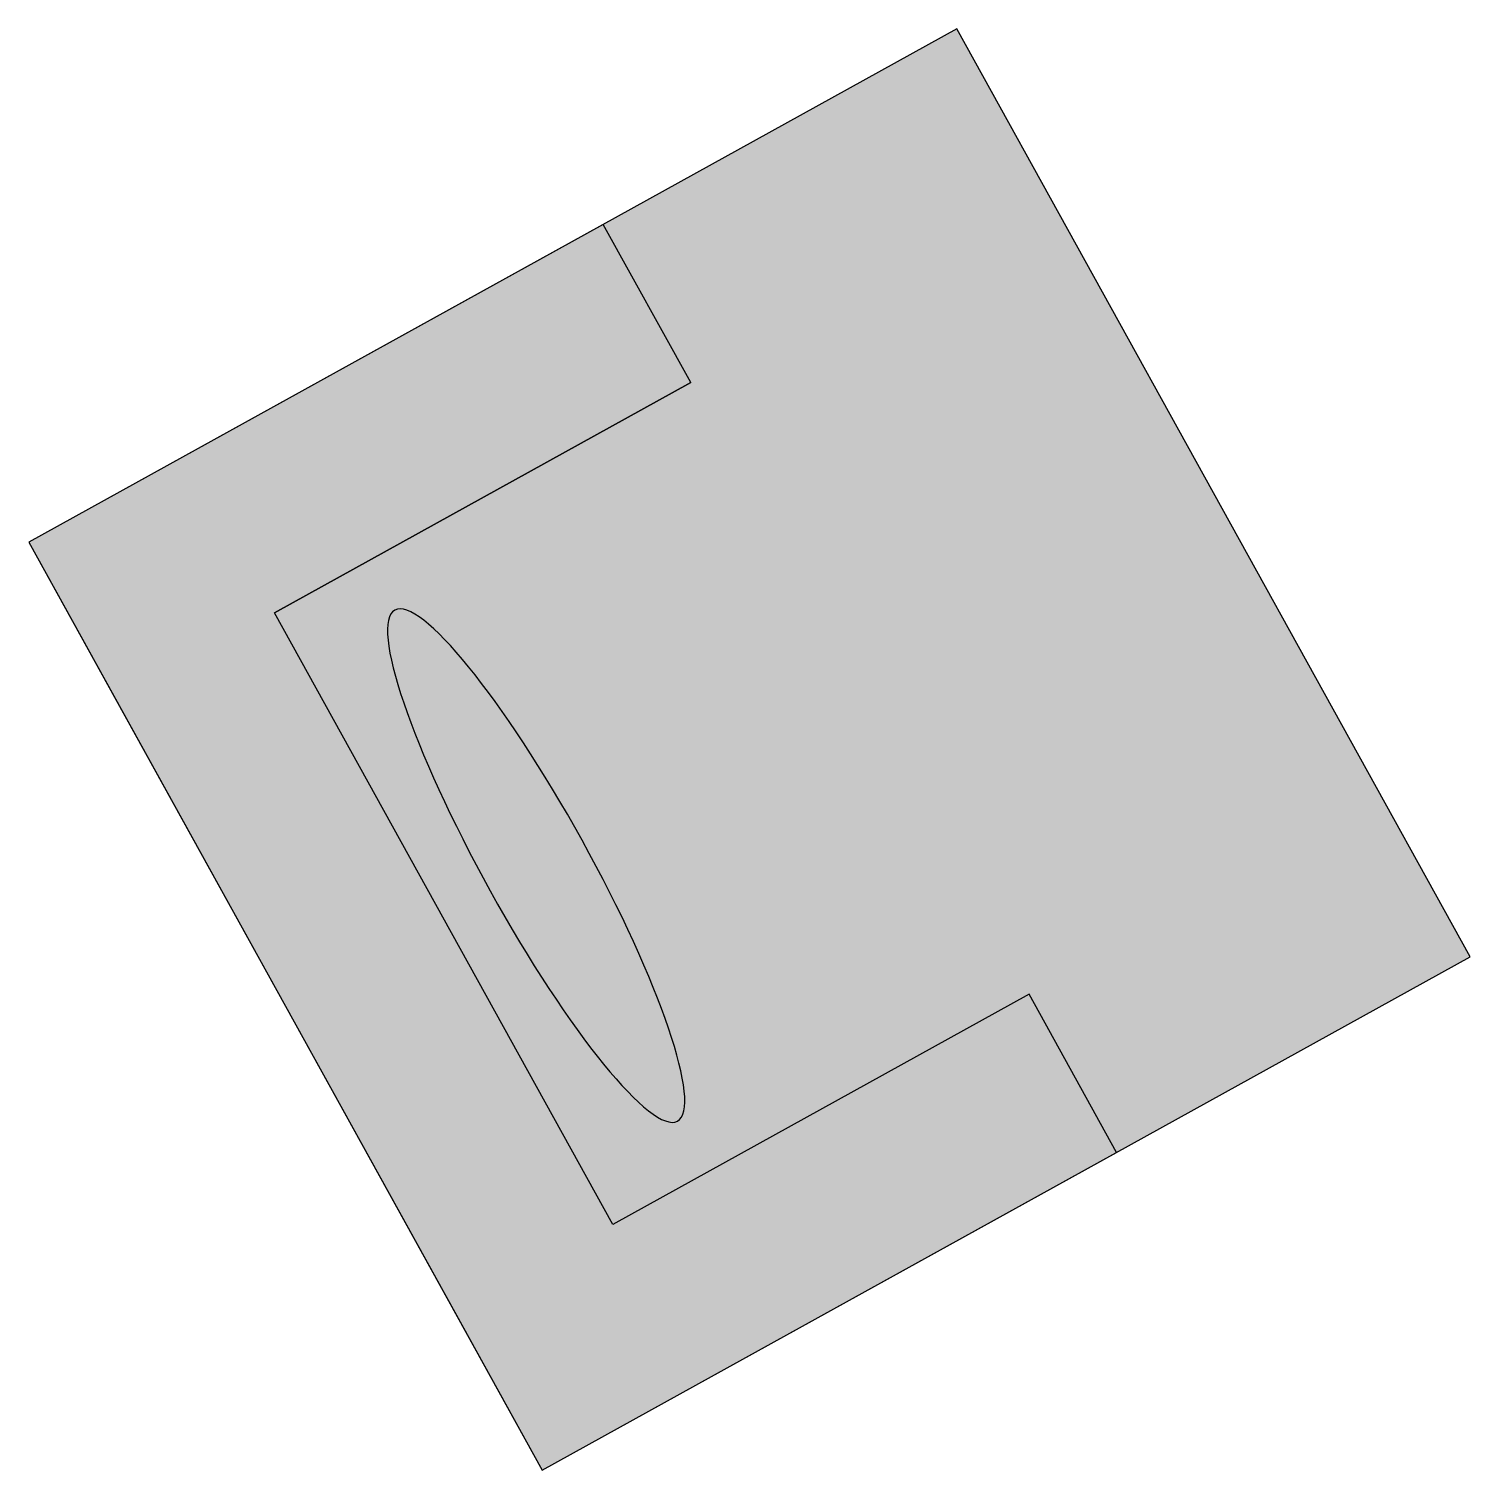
# Model space of a CAD drawing. Header units: millimetres. Extents: x -4763 to 645, y -25 to 217.
# Drawn here: x -37.559 to -36.607, y 29.995 to 30.947 of the extents above; entities that cross this region are included whole.
import ezdxf

# ---------------------------------------------------------------- set-up
doc = ezdxf.new("R2010")
doc.units = ezdxf.units.MM
doc.header["$LTSCALE"] = 0.5
doc.layers.add('AI-Hatch mob', color=254, linetype='Continuous')
doc.layers.add('AI-Mob', color=2, linetype='Continuous')

# ---------------------------------------------------------------- blocks, each defined once
blk = doc.blocks.new('POLTRONA COM ALMOFADA 70CM - PLANTA')
at = {"layer": 'AI-Hatch mob', "ltscale": 3}
blk.add_hatch(color=31, dxfattribs=at).paths.add_polyline_path([(0.35, 0), (-0.35, 0), (-0.35, -0.43329), (-0.23074, -0.43329), (-0.23074, -0.11926), (0.23074, -0.11926), (0.23074, -0.43329), (0.35, -0.43329)])
h = blk.add_hatch(color=254, dxfattribs=at)
h.paths.add_polyline_path([(0.23074, -0.11926), (-0.23074, -0.11926), (-0.23074, -0.43329), (-0.35, -0.43329), (-0.35, -0.7), (0.35, -0.7), (0.35, -0.43329), (0.23074, -0.43329)])
edge = h.paths.add_edge_path(flags=16)
edge.add_ellipse((0.00113, -0.18969), major_axis=(0.19272, 0), ratio=0.179655, start_angle=0, end_angle=360, ccw=False)
h = blk.add_hatch(color=31, dxfattribs=at)
edge = h.paths.add_edge_path()
edge.add_ellipse((0.00113, -0.18969), major_axis=(0.19272, 0), ratio=0.179655, start_angle=0, end_angle=360, ccw=False)
blk.add_line((0.23074, -0.43329), (0.23074, -0.11926))
for points in [[(-0.23074, 0), (-0.35, 0), (-0.35, -0.43329), (-0.23074, -0.43329), (-0.23074, -0.11926)], [(0.23074, 0), (-0.23074, 0)], [(0.23074, -0.11926), (0.23074, -0.43329), (0.35, -0.43329), (0.35, 0), (0.23074, 0)], [(-0.23074, -0.11926), (0.23074, -0.11926)]]:
    blk.add_lwpolyline(points)
blk.add_lwpolyline([(-0.35, -0.7), (0.35, -0.7), (0.35, 0), (-0.35, 0)], close=True)
at = {"extrusion": (0, 0, -1)}
blk.add_ellipse((0.00113, -0.18969), major_axis=(0.19272, 0), ratio=0.179655, start_param=1.570796326794885, end_param=7.853981633974471, dxfattribs=at)

msp = doc.modelspace()

# ---------------------------------------------------------------- block references
at = {"layer": 'AI-Mob', "rotation": 118.9496670808287}
msp.add_blockref('POLTRONA COM ALMOFADA 70CM - PLANTA', (-37.38929, 30.30152), dxfattribs=at)

doc.saveas('drawing.dxf')
